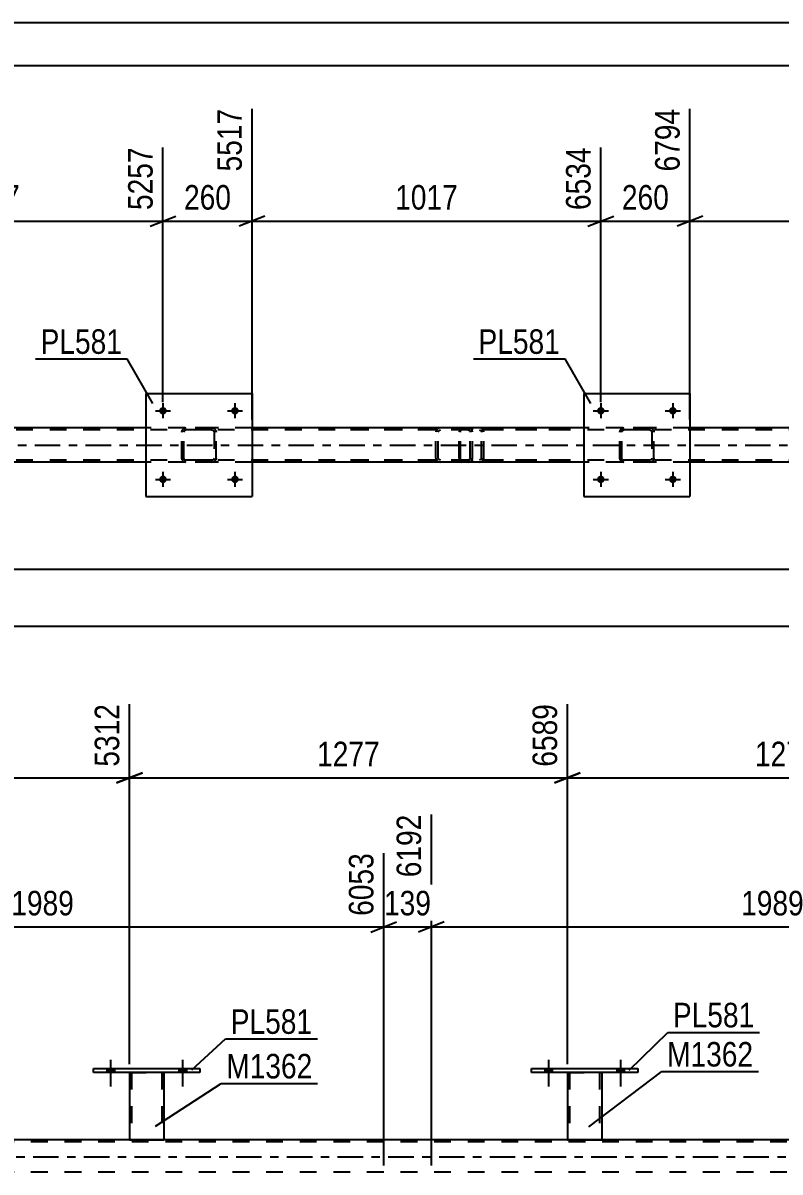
# Model space of a CAD drawing. Header units: millimetres. Extents: x 0 to 841, y 0 to 594.
# Drawn here: x 304.5 to 392.8, y 460 to 594 of the extents above; entities that cross this region are included whole.
import ezdxf

# ---------------------------------------------------------------- set-up
doc = ezdxf.new("R2010")
doc.units = ezdxf.units.MM
doc.linetypes.add('DXK_LINE_DOT2', pattern=[3.9198, 1.9599, -1.9599])
doc.linetypes.add('DXK_LINE_DOT3', pattern=[5.9187, 2.979, -0.9799, 0.9799, -0.9799])
doc.styles.add('Arial Narrow', font='ARIALN.TTF', dxfattribs={"height": 0.2})

# ---------------------------------------------------------------- blocks, each defined once
blk = doc.blocks.new('Unknown-318894736-1133')
at = {"color": 5, "linetype": 'Continuous'}
for p, q in [((841, 594), (0, 594)), ((836, 589), (5, 589))]:
    blk.add_line(p, q, dxfattribs=at)
blk = doc.blocks.new('Part-318894736-4803 - 4784')
at = {"color": 7, "linetype": 'DXK_LINE_DOT2'}
for p, q in [((356.44, 546.76), (341.45, 546.76)), ((356.44, 546.52), (341.45, 546.52)), ((352.73, 546.45), (352.69, 546.28)), ((352.69, 543.24), (352.69, 546.28)), ((352.73, 546.46), (352.73, 546.45)), ((352.95, 546.28), (352.97, 546.37)), ((352.95, 543.24), (352.95, 546.28)), ((352.97, 546.37), (353.02, 546.45)), ((353.2, 546.76), (353.01, 546.72)), ((353.02, 546.45), (353.1, 546.5)), ((353.1, 546.5), (353.2, 546.52)), ((356.63, 546.72), (356.44, 546.76)), ((356.44, 546.52), (356.54, 546.5)), ((356.54, 546.5), (356.62, 546.45)), ((356.62, 546.45), (356.67, 546.37)), ((356.67, 546.37), (356.69, 546.28)), ((356.69, 543.24), (356.69, 546.28)), ((356.91, 546.45), (356.91, 546.46)), ((356.95, 546.28), (356.91, 546.45)), ((356.95, 543.24), (356.95, 546.28)), ((356.44, 543), (341.45, 543)), ((352.69, 543.24), (352.73, 543.05)), ((352.97, 543.15), (352.95, 543.24)), ((353.02, 543.07), (352.97, 543.15)), ((353.1, 543.02), (353.02, 543.07)), ((353.2, 543), (353.1, 543.02)), ((356.54, 543.02), (356.44, 543)), ((356.62, 543.07), (356.54, 543.02)), ((356.67, 543.15), (356.62, 543.07)), ((356.69, 543.24), (356.67, 543.15)), ((356.91, 543.05), (356.95, 543.24)), ((356.44, 542.76), (341.45, 542.76)), ((353.01, 542.8), (353.2, 542.76)), ((356.44, 542.76), (356.63, 542.8))]:
    blk.add_line(p, q, dxfattribs=at)
for centre, start, end in [((353.18, 546.26), 110.7583, 155.68), ((356.46, 546.26), 24.32, 69.2417), ((353.18, 543.26), 204.32, 249.2417), ((356.46, 543.26), 290.7583, 335.68)]:
    blk.add_arc(centre, 0.496, start, end, dxfattribs=at)
blk = doc.blocks.new('Bolt-318894736-4928 - 4784')
at = {"linetype": 'Continuous'}
for points in [[(321.28, 548.76, -1), (320.4, 548.76, -1)], [(329.68, 548.76, -1), (328.8, 548.76, -1)]]:
    blk.add_hatch(color=1, dxfattribs=at).paths.add_polyline_path(points)
at = {"color": 1, "linetype": 'Continuous'}
for p, q in [((320.84, 549.64), (320.84, 547.88)), ((329.24, 549.64), (329.24, 547.88)), ((319.96, 548.76), (321.72, 548.76)), ((328.36, 548.76), (330.12, 548.76))]:
    blk.add_line(p, q, dxfattribs=at)
blk = doc.blocks.new('Part-318894736-4816 - 4784')
at = {"color": 7, "linetype": 'DXK_LINE_DOT2'}
for p, q in [((355.42, 546.46), (355.4, 546.28)), ((355.4, 543.24), (355.4, 546.28)), ((355.48, 546.62), (355.42, 546.46)), ((355.57, 546.72), (355.48, 546.62)), ((355.54, 546.28), (355.55, 546.37)), ((355.54, 543.24), (355.54, 546.28)), ((355.55, 546.37), (355.58, 546.45)), ((355.67, 546.76), (355.57, 546.72)), ((355.58, 546.45), (355.62, 546.5)), ((355.62, 546.5), (355.67, 546.52)), ((367.83, 546.76), (355.67, 546.76)), ((367.83, 546.52), (355.67, 546.52)), ((356.95, 546.52), (356.95, 546.76)), ((357.96, 546.72), (357.76, 546.76)), ((357.76, 546.52), (357.86, 546.5)), ((357.86, 546.5), (357.94, 546.45)), ((357.94, 546.45), (358, 546.37)), ((358, 546.37), (358.01, 546.28)), ((358.01, 543.24), (358.01, 546.28)), ((358.23, 546.45), (358.23, 546.46)), ((358.27, 546.28), (358.23, 546.45)), ((358.27, 543.24), (358.27, 546.28)), ((355.4, 543.24), (355.42, 543.05)), ((355.42, 543.05), (355.48, 542.9)), ((355.48, 542.9), (355.57, 542.8)), ((355.55, 543.15), (355.54, 543.24)), ((355.58, 543.07), (355.55, 543.15)), ((355.62, 543.02), (355.58, 543.07)), ((355.67, 543), (355.62, 543.02)), ((367.83, 543), (355.67, 543)), ((356.95, 542.76), (356.95, 543)), ((357.86, 543.02), (357.76, 543)), ((357.94, 543.07), (357.86, 543.02)), ((358, 543.15), (357.94, 543.07)), ((358.01, 543.24), (358, 543.15)), ((358.23, 543.05), (358.27, 543.24)), ((355.57, 542.8), (355.67, 542.76)), ((367.83, 542.76), (355.67, 542.76)), ((357.76, 542.76), (357.96, 542.8))]:
    blk.add_line(p, q, dxfattribs=at)
for centre, start, end in [((357.78, 546.26), 23.8494, 68.8059), ((357.78, 543.25), 291.1941, 336.1506)]:
    blk.add_arc(centre, 0.492, start, end, dxfattribs=at)
blk = doc.blocks.new('Part-318894736-4833 - 4784')
at = {"color": 7, "linetype": 'DXK_LINE_DOT2'}
for p, q in [((374.12, 546.28), (374.16, 546.46)), ((374.16, 546.46), (374.12, 546.28)), ((374.12, 543.24), (374.12, 546.28)), ((374.36, 546.28), (374.38, 546.37)), ((374.36, 543.24), (374.36, 546.28)), ((374.38, 546.37), (374.43, 546.45)), ((374.42, 546.72), (374.6, 546.76)), ((374.6, 546.76), (374.42, 546.72)), ((374.43, 546.45), (374.51, 546.5)), ((374.51, 546.5), (374.6, 546.52)), ((377.64, 546.76), (374.6, 546.76)), ((377.64, 546.52), (374.6, 546.52)), ((377.64, 546.76), (377.83, 546.72)), ((377.83, 546.72), (377.64, 546.76)), ((377.64, 546.52), (377.73, 546.5)), ((377.73, 546.5), (377.81, 546.45)), ((377.81, 546.45), (377.86, 546.37)), ((377.86, 546.37), (377.88, 546.28)), ((377.88, 546.28), (377.88, 543.24)), ((378.09, 546.46), (378.12, 546.28)), ((378.12, 546.28), (378.09, 546.46)), ((378.12, 543.24), (378.12, 546.28)), ((374.16, 543.05), (374.12, 543.24)), ((374.12, 543.24), (374.16, 543.05)), ((374.38, 543.14), (374.36, 543.24)), ((374.43, 543.07), (374.38, 543.14)), ((374.51, 543.01), (374.43, 543.07)), ((374.6, 543), (374.51, 543.01)), ((377.64, 543), (374.6, 543)), ((377.73, 543.01), (377.64, 543)), ((377.81, 543.07), (377.73, 543.01)), ((377.86, 543.14), (377.81, 543.07)), ((377.88, 543.24), (377.86, 543.14)), ((378.12, 543.24), (378.09, 543.05)), ((378.09, 543.05), (378.12, 543.24)), ((374.6, 542.76), (374.42, 542.79)), ((374.42, 542.79), (374.6, 542.76)), ((377.64, 542.76), (374.6, 542.76)), ((377.83, 542.79), (377.64, 542.76)), ((377.64, 542.76), (377.83, 542.79))]:
    blk.add_line(p, q, dxfattribs=at)
at = {"color": 7, "linetype": 'DXK_LINE_DOT3'}
blk.add_line((376.12, 544.76), (376.12, 544.76), dxfattribs=at)
at = {"color": 7, "linetype": 'DXK_LINE_DOT2'}
for centre, start, end in [((374.6, 546.28), 112.5, 157.5), ((374.6, 546.28), 112.5, 157.5), ((377.64, 546.28), 22.5, 67.5), ((377.64, 546.28), 22.5, 67.5), ((374.6, 543.24), 202.5, 247.5), ((374.6, 543.24), 202.5, 247.5), ((377.64, 543.24), 292.5, 337.5), ((377.64, 543.24), 292.5, 337.5)]:
    blk.add_arc(centre, 0.48, start, end, dxfattribs=at)
blk = doc.blocks.new('Part-318894736-4838 - 4784')
at = {"color": 2, "linetype": 'Continuous'}
for p, q in [((369.92, 550.76), (369.92, 538.76)), ((369.92, 550.76), (382.32, 550.76)), ((382.32, 550.76), (382.32, 538.76)), ((369.92, 538.76), (382.32, 538.76))]:
    blk.add_line(p, q, dxfattribs=at)
blk = doc.blocks.new('Bolt-318894736-4912 - 4784')
at = {"linetype": 'Continuous'}
for points in [[(372.36, 548.76, -1), (371.48, 548.76, -1)], [(380.76, 548.76, -1), (379.88, 548.76, -1)]]:
    blk.add_hatch(color=1, dxfattribs=at).paths.add_polyline_path(points)
at = {"color": 1, "linetype": 'Continuous'}
for p, q in [((371.92, 549.64), (371.92, 547.88)), ((380.32, 549.64), (380.32, 547.88)), ((371.04, 548.76), (372.8, 548.76)), ((379.44, 548.76), (381.2, 548.76))]:
    blk.add_line(p, q, dxfattribs=at)
blk = doc.blocks.new('Part-318894736-4881 - 4784')
at = {"color": 7, "linetype": 'DXK_LINE_DOT2'}
for p, q in [((323.04, 546.28), (323.08, 546.46)), ((323.08, 546.46), (323.04, 546.28)), ((323.04, 543.24), (323.04, 546.28)), ((323.28, 546.28), (323.3, 546.37)), ((323.28, 543.24), (323.28, 546.28)), ((323.3, 546.37), (323.35, 546.45)), ((323.34, 546.72), (323.52, 546.76)), ((323.52, 546.76), (323.34, 546.72)), ((323.35, 546.45), (323.43, 546.5)), ((323.43, 546.5), (323.52, 546.52)), ((326.56, 546.76), (323.52, 546.76)), ((326.56, 546.52), (323.52, 546.52)), ((326.56, 546.76), (326.75, 546.72)), ((326.75, 546.72), (326.56, 546.76)), ((326.56, 546.52), (326.65, 546.5)), ((326.65, 546.5), (326.73, 546.45)), ((326.73, 546.45), (326.78, 546.37)), ((326.78, 546.37), (326.8, 546.28)), ((326.8, 546.28), (326.8, 543.24)), ((327.01, 546.46), (327.04, 546.28)), ((327.04, 546.28), (327.01, 546.46)), ((327.04, 543.24), (327.04, 546.28)), ((323.08, 543.05), (323.04, 543.24)), ((323.04, 543.24), (323.08, 543.05)), ((323.3, 543.14), (323.28, 543.24)), ((323.35, 543.07), (323.3, 543.14)), ((323.43, 543.01), (323.35, 543.07)), ((323.52, 543), (323.43, 543.01)), ((326.56, 543), (323.52, 543)), ((326.65, 543.01), (326.56, 543)), ((326.73, 543.07), (326.65, 543.01)), ((326.78, 543.14), (326.73, 543.07)), ((326.8, 543.24), (326.78, 543.14)), ((327.04, 543.24), (327.01, 543.05)), ((327.01, 543.05), (327.04, 543.24)), ((323.52, 542.76), (323.34, 542.79)), ((323.34, 542.79), (323.52, 542.76)), ((326.56, 542.76), (323.52, 542.76)), ((326.75, 542.79), (326.56, 542.76)), ((326.56, 542.76), (326.75, 542.79))]:
    blk.add_line(p, q, dxfattribs=at)
at = {"color": 7, "linetype": 'DXK_LINE_DOT3'}
blk.add_line((325.04, 544.76), (325.04, 544.76), dxfattribs=at)
at = {"color": 7, "linetype": 'DXK_LINE_DOT2'}
for centre, start, end in [((323.52, 546.28), 112.5, 157.5), ((323.52, 546.28), 112.5, 157.5), ((326.56, 546.28), 22.5, 67.5), ((326.56, 546.28), 22.5, 67.5), ((323.52, 543.24), 202.5, 247.5), ((323.52, 543.24), 202.5, 247.5), ((326.56, 543.24), 292.5, 337.5), ((326.56, 543.24), 292.5, 337.5)]:
    blk.add_arc(centre, 0.48, start, end, dxfattribs=at)
blk = doc.blocks.new('Part-318894736-4886 - 4784')
at = {"color": 2, "linetype": 'Continuous'}
for p, q in [((318.84, 550.76), (318.84, 538.76)), ((318.84, 550.76), (331.24, 550.76)), ((331.24, 550.76), (331.24, 538.76)), ((318.84, 538.76), (331.24, 538.76))]:
    blk.add_line(p, q, dxfattribs=at)
blk = doc.blocks.new('Bolt-318894736-4911 - 4784')
at = {"linetype": 'Continuous'}
for points in [[(372.36, 540.76, -1), (371.48, 540.76, -1)], [(380.76, 540.76, -1), (379.88, 540.76, -1)]]:
    blk.add_hatch(color=1, dxfattribs=at).paths.add_polyline_path(points)
at = {"color": 1, "linetype": 'Continuous'}
for p, q in [((371.92, 541.64), (371.92, 539.88)), ((380.32, 541.64), (380.32, 539.88)), ((371.04, 540.76), (372.8, 540.76)), ((379.44, 540.76), (381.2, 540.76))]:
    blk.add_line(p, q, dxfattribs=at)
blk = doc.blocks.new('Bolt-318894736-4927 - 4784')
at = {"linetype": 'Continuous'}
for points in [[(321.28, 540.76, -1), (320.4, 540.76, -1)], [(329.68, 540.76, -1), (328.8, 540.76, -1)]]:
    blk.add_hatch(color=1, dxfattribs=at).paths.add_polyline_path(points)
at = {"color": 1, "linetype": 'Continuous'}
for p, q in [((320.84, 541.64), (320.84, 539.88)), ((329.24, 541.64), (329.24, 539.88)), ((319.96, 540.76), (321.72, 540.76)), ((328.36, 540.76), (330.12, 540.76))]:
    blk.add_line(p, q, dxfattribs=at)
blk = doc.blocks.new('Part-318894736-4962 - 4784')
at = {"color": 7, "linetype": 'DXK_LINE_DOT2'}
for p, q in [((705.49, 546.52), (110.57, 546.52)), ((331.24, 546.76), (318.84, 546.76)), ((382.32, 546.76), (369.92, 546.76)), ((705.49, 543), (110.57, 543)), ((331.24, 542.76), (318.84, 542.76)), ((382.32, 542.76), (369.92, 542.76))]:
    blk.add_line(p, q, dxfattribs=at)
at = {"color": 2, "linetype": 'Continuous'}
for p, q in [((318.84, 546.76), (280.16, 546.76)), ((369.92, 546.76), (331.24, 546.76)), ((421, 546.76), (382.32, 546.76)), ((318.84, 542.76), (280.16, 542.76)), ((369.92, 542.76), (331.24, 542.76)), ((421, 542.76), (382.32, 542.76))]:
    blk.add_line(p, q, dxfattribs=at)
at = {"color": 7, "linetype": 'DXK_LINE_DOT3'}
blk.add_line((110.57, 544.76), (705.49, 544.76), dxfattribs=at)
blk = doc.blocks.new('Bolt-318894736-3412 - 3231')
at = {"linetype": 'Continuous'}
for points in [[(314.3, 471.55), (315.18, 471.55), (315.18, 472.03), (314.3, 472.03)], [(322.7, 471.55), (323.58, 471.55), (323.58, 472.03), (322.7, 472.03)]]:
    blk.add_hatch(color=1, dxfattribs=at).paths.add_polyline_path(points)
at = {"color": 1, "linetype": 'Continuous'}
for p, q in [((314.3, 472.03), (314.3, 471.55)), ((314.74, 473.03), (314.74, 469.91)), ((315.18, 472.03), (315.18, 471.55)), ((322.7, 472.03), (322.7, 471.55)), ((323.14, 473.03), (323.14, 469.91)), ((323.58, 472.03), (323.58, 471.55))]:
    blk.add_line(p, q, dxfattribs=at)
blk = doc.blocks.new('Part-318894736-3293 - 3231')
at = {"color": 2, "linetype": 'Continuous'}
for p, q in [((363.82, 472.03), (376.22, 472.03)), ((363.82, 471.55), (363.82, 472.03)), ((376.22, 472.03), (376.22, 471.55)), ((376.22, 471.55), (363.82, 471.55))]:
    blk.add_line(p, q, dxfattribs=at)
blk = doc.blocks.new('Part-318894736-3298 - 3231')
at = {"color": 2, "linetype": 'Continuous'}
for p, q in [((368.02, 471.55), (368.02, 463.71)), ((372.02, 471.55), (372.02, 463.71)), ((368.02, 463.71), (372.02, 463.71))]:
    blk.add_line(p, q, dxfattribs=at)
at = {"color": 7, "linetype": 'DXK_LINE_DOT2'}
for p, q in [((368.02, 471.55), (372.02, 471.55)), ((368.02, 471.55), (368.02, 471.55)), ((368.02, 471.55), (368.02, 471.55)), ((368.26, 471.55), (368.26, 463.71)), ((371.78, 471.55), (371.78, 463.71)), ((372.02, 471.55), (372.02, 471.55)), ((372.02, 471.55), (372.02, 471.55)), ((371.76, 463.71), (371.72, 463.71)), ((371.72, 463.71), (371.76, 463.71)), ((371.78, 463.71), (371.76, 463.71)), ((371.76, 463.71), (371.78, 463.71))]:
    blk.add_line(p, q, dxfattribs=at)
blk = doc.blocks.new('Part-318894736-3398 - 3231')
at = {"color": 2, "linetype": 'Continuous'}
for p, q in [((312.74, 472.03), (325.14, 472.03)), ((312.74, 471.55), (312.74, 472.03)), ((325.14, 472.03), (325.14, 471.55)), ((325.14, 471.55), (312.74, 471.55))]:
    blk.add_line(p, q, dxfattribs=at)
blk = doc.blocks.new('Part-318894736-3403 - 3231')
at = {"color": 2, "linetype": 'Continuous'}
for p, q in [((316.94, 471.55), (316.94, 463.71)), ((320.94, 471.55), (320.94, 463.71)), ((316.94, 463.71), (320.94, 463.71))]:
    blk.add_line(p, q, dxfattribs=at)
at = {"color": 7, "linetype": 'DXK_LINE_DOT2'}
for p, q in [((316.94, 471.55), (320.94, 471.55)), ((316.94, 471.55), (316.94, 471.55)), ((316.94, 471.55), (316.94, 471.55)), ((317.18, 471.55), (317.18, 463.71)), ((320.7, 471.55), (320.7, 463.71)), ((320.94, 471.55), (320.94, 471.55)), ((320.94, 471.55), (320.94, 471.55)), ((320.68, 463.71), (320.64, 463.71)), ((320.64, 463.71), (320.68, 463.71)), ((320.7, 463.71), (320.68, 463.71)), ((320.68, 463.71), (320.7, 463.71))]:
    blk.add_line(p, q, dxfattribs=at)
blk = doc.blocks.new('Bolt-318894736-3413 - 3231')
at = {"linetype": 'Continuous'}
for points in [[(314.3, 471.55), (315.18, 471.55), (315.18, 472.03), (314.3, 472.03)], [(322.7, 471.55), (323.58, 471.55), (323.58, 472.03), (322.7, 472.03)]]:
    blk.add_hatch(color=1, dxfattribs=at).paths.add_polyline_path(points)
at = {"color": 1, "linetype": 'Continuous'}
for p, q in [((314.3, 472.03), (314.3, 471.55)), ((314.74, 473.03), (314.74, 469.91)), ((315.18, 472.03), (315.18, 471.55)), ((322.7, 472.03), (322.7, 471.55)), ((323.14, 473.03), (323.14, 469.91)), ((323.58, 472.03), (323.58, 471.55))]:
    blk.add_line(p, q, dxfattribs=at)
blk = doc.blocks.new('Bolt-318894736-3483 - 3231')
at = {"linetype": 'Continuous'}
for points in [[(365.38, 471.55), (366.26, 471.55), (366.26, 472.03), (365.38, 472.03)], [(373.78, 471.55), (374.66, 471.55), (374.66, 472.03), (373.78, 472.03)]]:
    blk.add_hatch(color=1, dxfattribs=at).paths.add_polyline_path(points)
at = {"color": 1, "linetype": 'Continuous'}
for p, q in [((365.38, 472.03), (365.38, 471.55)), ((365.82, 473.03), (365.82, 469.91)), ((366.26, 472.03), (366.26, 471.55)), ((373.78, 472.03), (373.78, 471.55)), ((374.22, 473.03), (374.22, 469.91)), ((374.66, 472.03), (374.66, 471.55))]:
    blk.add_line(p, q, dxfattribs=at)
blk = doc.blocks.new('Bolt-318894736-3484 - 3231')
at = {"linetype": 'Continuous'}
for points in [[(365.38, 471.55), (366.26, 471.55), (366.26, 472.03), (365.38, 472.03)], [(373.78, 471.55), (374.66, 471.55), (374.66, 472.03), (373.78, 472.03)]]:
    blk.add_hatch(color=1, dxfattribs=at).paths.add_polyline_path(points)
at = {"color": 1, "linetype": 'Continuous'}
for p, q in [((365.38, 472.03), (365.38, 471.55)), ((365.82, 473.03), (365.82, 469.91)), ((366.26, 472.03), (366.26, 471.55)), ((373.78, 472.03), (373.78, 471.55)), ((374.22, 473.03), (374.22, 469.91)), ((374.66, 472.03), (374.66, 471.55))]:
    blk.add_line(p, q, dxfattribs=at)
blk = doc.blocks.new('Part-318894736-3655 - 3231')
at = {"color": 7, "linetype": 'DXK_LINE_DOT2'}
for p, q in [((699.38, 463.47), (104.46, 463.47)), ((699.38, 459.95), (104.46, 459.95))]:
    blk.add_line(p, q, dxfattribs=at)
at = {"color": 2, "linetype": 'Continuous'}
blk.add_line((419.1, 463.71), (269.86, 463.71), dxfattribs=at)
at = {"color": 7, "linetype": 'DXK_LINE_DOT3'}
blk.add_line((104.46, 461.71), (699.38, 461.71), dxfattribs=at)
blk = doc.blocks.new('StraightDimension-318894736-5254 - 4784')
at = {"color": 7, "linetype": 'Continuous'}
for p, q in [((331.24, 547.76), (331.24, 583.99)), ((320.84, 549.76), (320.84, 579.49)), ((319.34, 570.28), (322.34, 571.48)), ((332.74, 571.48), (329.74, 570.28)), ((320.84, 570.88), (331.24, 570.88))]:
    blk.add_line(p, q, dxfattribs=at)
at = {"color": 0}
blk.add_wipeout([(329.38, 571.63), (329.38, 575.83), (322.7, 575.83), (322.7, 571.63)], dxfattribs=at)
at = {"color": 3, "style": 'Arial Narrow'}
blk.add_text('260', height=2.863, dxfattribs=at).set_placement((323.3, 572.23))
at = {"color": 0, "linetype": 'Continuous'}
blk.add_wipeout([(330.64, 584.59), (326.44, 584.59), (326.44, 576.08), (330.64, 576.08)], dxfattribs=at)
at = {"color": 3, "linetype": 'Continuous', "style": 'Arial Narrow'}
blk.add_text('5517', height=2.863, rotation=90.0002, dxfattribs=at).set_placement((330.04, 576.68))
blk = doc.blocks.new('StraightDimension-318894736-5026 - 4784')
at = {"color": 7, "linetype": 'Continuous'}
blk.add_line((110.57, 530.28), (742.61, 530.28), dxfattribs=at)
blk = doc.blocks.new('StraightDimension-318894736-5234 - 4784')
at = {"color": 7, "linetype": 'Continuous'}
for p, q in [((280.16, 547.76), (280.16, 583.99)), ((320.84, 549.76), (320.84, 579.49)), ((281.66, 571.48), (278.66, 570.28)), ((319.34, 570.28), (322.34, 571.48)), ((280.16, 570.88), (320.84, 570.88))]:
    blk.add_line(p, q, dxfattribs=at)
at = {"color": 0}
blk.add_wipeout([(304.76, 571.63), (304.76, 575.83), (296.25, 575.83), (296.25, 571.63)], dxfattribs=at)
at = {"color": 3, "style": 'Arial Narrow'}
blk.add_text('1017', height=2.863, dxfattribs=at).set_placement((296.85, 572.23))
at = {"color": 0, "linetype": 'Continuous'}
blk.add_wipeout([(320.24, 580.09), (316.04, 580.09), (316.04, 571.58), (320.24, 571.58)], dxfattribs=at)
at = {"color": 3, "linetype": 'Continuous', "style": 'Arial Narrow'}
blk.add_text('5257', height=2.863, rotation=90.0002, dxfattribs=at).set_placement((319.64, 572.18))
blk = doc.blocks.new('StraightDimension-318894736-5274 - 4784')
at = {"color": 7, "linetype": 'Continuous'}
for p, q in [((331.24, 547.76), (331.24, 583.99)), ((371.92, 549.76), (371.92, 579.49)), ((332.74, 571.48), (329.74, 570.28)), ((370.42, 570.28), (373.42, 571.48)), ((331.24, 570.88), (371.92, 570.88))]:
    blk.add_line(p, q, dxfattribs=at)
at = {"color": 0}
blk.add_wipeout([(355.84, 571.63), (355.84, 575.83), (347.33, 575.83), (347.33, 571.63)], dxfattribs=at)
at = {"color": 3, "style": 'Arial Narrow'}
blk.add_text('1017', height=2.863, dxfattribs=at).set_placement((347.93, 572.23))
at = {"color": 0, "linetype": 'Continuous'}
blk.add_wipeout([(371.32, 580.09), (367.12, 580.09), (367.12, 571.58), (371.32, 571.58)], dxfattribs=at)
at = {"color": 3, "linetype": 'Continuous', "style": 'Arial Narrow'}
blk.add_text('6534', height=2.863, rotation=90.0002, dxfattribs=at).set_placement((370.72, 572.18))
blk = doc.blocks.new('StraightDimension-318894736-5294 - 4784')
at = {"color": 7, "linetype": 'Continuous'}
for p, q in [((382.32, 547.76), (382.32, 583.99)), ((371.92, 549.76), (371.92, 579.49)), ((370.42, 570.28), (373.42, 571.48)), ((383.82, 571.48), (380.82, 570.28)), ((371.92, 570.88), (382.32, 570.88))]:
    blk.add_line(p, q, dxfattribs=at)
at = {"color": 0}
blk.add_wipeout([(380.46, 571.63), (380.46, 575.83), (373.78, 575.83), (373.78, 571.63)], dxfattribs=at)
at = {"color": 3, "style": 'Arial Narrow'}
blk.add_text('260', height=2.863, dxfattribs=at).set_placement((374.38, 572.23))
at = {"color": 0, "linetype": 'Continuous'}
blk.add_wipeout([(381.72, 584.59), (377.52, 584.59), (377.52, 576.08), (381.72, 576.08)], dxfattribs=at)
at = {"color": 3, "linetype": 'Continuous', "style": 'Arial Narrow'}
blk.add_text('6794', height=2.863, rotation=90.0002, dxfattribs=at).set_placement((381.12, 576.68))
blk = doc.blocks.new('StraightDimension-318894736-5314 - 4784')
at = {"color": 7, "linetype": 'Continuous'}
for p, q in [((382.32, 547.76), (382.32, 583.99)), ((423, 549.76), (423, 579.49)), ((383.82, 571.48), (380.82, 570.28)), ((421.5, 570.28), (424.5, 571.48)), ((382.32, 570.88), (423, 570.88))]:
    blk.add_line(p, q, dxfattribs=at)
at = {"color": 0}
blk.add_wipeout([(406.92, 571.63), (406.92, 575.83), (398.41, 575.83), (398.41, 571.63)], dxfattribs=at)
at = {"color": 3, "style": 'Arial Narrow'}
blk.add_text('1017', height=2.863, dxfattribs=at).set_placement((399.01, 572.23))
at = {"color": 0, "linetype": 'Continuous'}
blk.add_wipeout([(422.4, 580.09), (418.2, 580.09), (418.2, 571.58), (422.4, 571.58)], dxfattribs=at)
at = {"color": 3, "linetype": 'Continuous', "style": 'Arial Narrow'}
blk.add_text('7811', height=2.863, rotation=90.0002, dxfattribs=at).set_placement((421.8, 572.18))
blk = doc.blocks.new('StraightDimension-318894736-5602 - 4784')
at = {"color": 7, "linetype": 'Continuous'}
blk.add_line((109.93, 523.64), (743.25, 523.64), dxfattribs=at)
blk = doc.blocks.new('StraightDimension-318894736-3920 - 3231')
at = {"color": 7, "linetype": 'Continuous'}
for p, q in [((368.02, 472.55), (368.02, 514.55)), ((419.1, 472.55), (419.1, 514.55)), ((369.52, 506.54), (366.52, 505.34)), ((368.02, 505.94), (419.1, 505.94)), ((417.6, 505.34), (420.6, 506.54))]:
    blk.add_line(p, q, dxfattribs=at)
at = {"color": 0}
blk.add_wipeout([(397.81, 506.69), (397.81, 510.89), (389.3, 510.89), (389.3, 506.69)], dxfattribs=at)
at = {"color": 3, "style": 'Arial Narrow'}
blk.add_text('1277', height=2.863, dxfattribs=at).set_placement((389.9, 507.29))
at = {"color": 0, "linetype": 'Continuous'}
blk.add_wipeout([(418.5, 515.15), (414.3, 515.15), (414.3, 506.64), (418.5, 506.64)], dxfattribs=at)
at = {"color": 3, "linetype": 'Continuous', "style": 'Arial Narrow'}
blk.add_text('7866', height=2.863, rotation=90.0002, dxfattribs=at).set_placement((417.9, 507.24))
blk = doc.blocks.new('StraightDimension-318894736-3930 - 3231')
at = {"color": 7, "linetype": 'Continuous'}
for p, q in [((316.94, 472.55), (316.94, 514.55)), ((368.02, 472.55), (368.02, 514.55)), ((318.44, 506.54), (315.44, 505.34)), ((316.94, 505.94), (368.02, 505.94)), ((366.52, 505.34), (369.52, 506.54))]:
    blk.add_line(p, q, dxfattribs=at)
at = {"color": 0}
blk.add_wipeout([(346.73, 506.69), (346.73, 510.89), (338.22, 510.89), (338.22, 506.69)], dxfattribs=at)
at = {"color": 3, "style": 'Arial Narrow'}
blk.add_text('1277', height=2.863, dxfattribs=at).set_placement((338.82, 507.29))
at = {"color": 0, "linetype": 'Continuous'}
blk.add_wipeout([(367.42, 515.15), (363.22, 515.15), (363.22, 506.64), (367.42, 506.64)], dxfattribs=at)
at = {"color": 3, "linetype": 'Continuous', "style": 'Arial Narrow'}
blk.add_text('6589', height=2.863, rotation=90.0002, dxfattribs=at).set_placement((366.82, 507.24))
blk = doc.blocks.new('StraightDimension-318894736-3940 - 3231')
at = {"color": 7, "linetype": 'Continuous'}
for p, q in [((265.86, 472.56), (265.86, 514.55)), ((316.94, 472.55), (316.94, 514.55)), ((267.36, 506.54), (264.36, 505.34)), ((265.86, 505.94), (316.94, 505.94)), ((315.44, 505.34), (318.44, 506.54))]:
    blk.add_line(p, q, dxfattribs=at)
at = {"color": 0}
blk.add_wipeout([(295.65, 506.69), (295.65, 510.89), (287.14, 510.89), (287.14, 506.69)], dxfattribs=at)
at = {"color": 3, "style": 'Arial Narrow'}
blk.add_text('1277', height=2.863, dxfattribs=at).set_placement((287.74, 507.29))
at = {"color": 0, "linetype": 'Continuous'}
blk.add_wipeout([(316.34, 515.15), (312.14, 515.15), (312.14, 506.64), (316.34, 506.64)], dxfattribs=at)
at = {"color": 3, "linetype": 'Continuous', "style": 'Arial Narrow'}
blk.add_text('5312', height=2.863, rotation=90.0002, dxfattribs=at).set_placement((315.74, 507.24))
blk = doc.blocks.new('StraightDimension-318894736-14814 - 3231')
at = {"color": 7, "linetype": 'Continuous'}
for p, q in [((352.16, 460.71), (352.16, 501.65)), ((431.72, 460.71), (431.72, 497.15)), ((353.66, 489.14), (350.66, 487.94)), ((352.16, 488.54), (431.72, 488.54)), ((430.22, 487.94), (433.22, 489.14))]:
    blk.add_line(p, q, dxfattribs=at)
at = {"color": 0}
blk.add_wipeout([(396.2, 489.29), (396.2, 493.49), (387.69, 493.49), (387.69, 489.29)], dxfattribs=at)
at = {"color": 3, "style": 'Arial Narrow'}
blk.add_text('1989', height=2.863, dxfattribs=at).set_placement((388.29, 489.89))
at = {"color": 0, "linetype": 'Continuous'}
blk.add_wipeout([(431.12, 497.75), (426.92, 497.75), (426.92, 489.24), (431.12, 489.24)], dxfattribs=at)
at = {"color": 3, "linetype": 'Continuous', "style": 'Arial Narrow'}
blk.add_text('8181', height=2.863, rotation=90.0002, dxfattribs=at).set_placement((430.52, 489.84))
blk = doc.blocks.new('StraightDimension-318894736-14815 - 3231')
at = {"color": 7, "linetype": 'Continuous'}
for p, q in [((352.16, 460.71), (352.16, 501.65)), ((346.59, 460.71), (346.59, 497.15)), ((345.09, 487.94), (348.09, 489.14)), ((346.59, 488.54), (352.16, 488.54)), ((353.66, 489.14), (350.66, 487.94))]:
    blk.add_line(p, q, dxfattribs=at)
at = {"color": 0}
blk.add_wipeout([(352.72, 489.29), (352.72, 493.49), (346.03, 493.49), (346.03, 489.29)], dxfattribs=at)
at = {"color": 3, "style": 'Arial Narrow'}
blk.add_text('139', height=2.863, dxfattribs=at).set_placement((346.63, 489.89))
at = {"color": 0, "linetype": 'Continuous'}
blk.add_wipeout([(351.56, 502.25), (347.36, 502.25), (347.36, 493.74), (351.56, 493.74)], dxfattribs=at)
at = {"color": 3, "linetype": 'Continuous', "style": 'Arial Narrow'}
blk.add_text('6192', height=2.863, rotation=90.0002, dxfattribs=at).set_placement((350.96, 494.34))
blk = doc.blocks.new('StraightDimension-318894736-14816 - 3231')
at = {"color": 7, "linetype": 'Continuous'}
for p, q in [((267.03, 460.71), (267.03, 501.65)), ((346.59, 460.71), (346.59, 497.15)), ((268.53, 489.14), (265.53, 487.94)), ((267.03, 488.54), (346.59, 488.54)), ((345.09, 487.94), (348.09, 489.14))]:
    blk.add_line(p, q, dxfattribs=at)
at = {"color": 0}
blk.add_wipeout([(311.06, 489.29), (311.06, 493.49), (302.55, 493.49), (302.55, 489.29)], dxfattribs=at)
at = {"color": 3, "style": 'Arial Narrow'}
blk.add_text('1989', height=2.863, dxfattribs=at).set_placement((303.15, 489.89))
at = {"color": 0, "linetype": 'Continuous'}
blk.add_wipeout([(345.99, 497.75), (341.79, 497.75), (341.79, 489.24), (345.99, 489.24)], dxfattribs=at)
at = {"color": 3, "linetype": 'Continuous', "style": 'Arial Narrow'}
blk.add_text('6053', height=2.863, rotation=90.0002, dxfattribs=at).set_placement((345.39, 489.84))
blk = doc.blocks.new('Mark-318894736-4834 - 4784')
at = {"color": 0}
blk.add_wipeout([(367.15, 555.4), (367.15, 558.4), (357.65, 558.4), (357.65, 555.4)], dxfattribs=at)
blk.add_wipeout([(367.15, 555.4), (367.15, 558.4), (357.65, 558.4), (357.65, 555.4)], dxfattribs=at)
at = {"color": 30, "linetype": 'Continuous'}
for p in [(357.05, 554.8), (370.75, 549.61)]:
    blk.add_line(p, (367.75, 554.8), dxfattribs=at)
at = {"color": 3, "style": 'Arial Narrow'}
blk.add_text('PL581', height=2.863, dxfattribs=at).set_placement((357.65, 555.4))
blk = doc.blocks.new('Mark-318894736-4882 - 4784')
at = {"color": 0}
blk.add_wipeout([(316.07, 555.4), (316.07, 558.4), (306.57, 558.4), (306.57, 555.4)], dxfattribs=at)
blk.add_wipeout([(316.07, 555.4), (316.07, 558.4), (306.57, 558.4), (306.57, 555.4)], dxfattribs=at)
at = {"color": 30, "linetype": 'Continuous'}
for p in [(305.97, 554.8), (319.67, 549.61)]:
    blk.add_line(p, (316.67, 554.8), dxfattribs=at)
at = {"color": 3, "style": 'Arial Narrow'}
blk.add_text('PL581', height=2.863, dxfattribs=at).set_placement((306.57, 555.4))
blk = doc.blocks.new('Mark-318894736-3394 - 3231')
at = {"color": 0}
blk.add_wipeout([(338.25, 476.07), (338.25, 479.07), (328.75, 479.07), (328.75, 476.07)], dxfattribs=at)
blk.add_wipeout([(338.25, 476.07), (338.25, 479.07), (328.75, 479.07), (328.75, 476.07)], dxfattribs=at)
at = {"color": 30, "linetype": 'Continuous'}
for p, q in [((324.2, 471.86), (328.15, 475.47)), ((328.15, 475.47), (338.85, 475.47))]:
    blk.add_line(p, q, dxfattribs=at)
at = {"color": 3, "style": 'Arial Narrow'}
blk.add_text('PL581', height=2.863, dxfattribs=at).set_placement((328.75, 476.07))
blk = doc.blocks.new('Mark-318894736-3289 - 3231')
at = {"color": 0}
blk.add_wipeout([(389.83, 476.83), (389.83, 479.83), (380.33, 479.83), (380.33, 476.83)], dxfattribs=at)
blk.add_wipeout([(389.83, 476.83), (389.83, 479.83), (380.33, 479.83), (380.33, 476.83)], dxfattribs=at)
at = {"color": 30, "linetype": 'Continuous'}
for p, q in [((375.24, 471.83), (379.73, 476.23)), ((379.73, 476.23), (390.43, 476.23))]:
    blk.add_line(p, q, dxfattribs=at)
at = {"color": 3, "style": 'Arial Narrow'}
blk.add_text('PL581', height=2.863, dxfattribs=at).set_placement((380.33, 476.83))
blk = doc.blocks.new('Mark-318894736-3294 - 3231')
at = {"color": 0}
blk.add_wipeout([(389.7, 472.26), (389.7, 475.26), (379.65, 475.26), (379.65, 472.26)], dxfattribs=at)
blk.add_wipeout([(389.7, 472.26), (389.7, 475.26), (379.65, 475.26), (379.65, 472.26)], dxfattribs=at)
at = {"color": 30, "linetype": 'Continuous'}
for p, q in [((370.54, 465.23), (379.05, 471.66)), ((379.05, 471.66), (390.3, 471.66))]:
    blk.add_line(p, q, dxfattribs=at)
at = {"color": 3, "style": 'Arial Narrow'}
blk.add_text('M1362', height=2.863, dxfattribs=at).set_placement((379.65, 472.26))
blk = doc.blocks.new('Mark-318894736-3399 - 3231')
at = {"color": 0}
blk.add_wipeout([(338.28, 470.87), (338.28, 473.87), (328.23, 473.87), (328.23, 470.87)], dxfattribs=at)
blk.add_wipeout([(338.28, 470.87), (338.28, 473.87), (328.23, 473.87), (328.23, 470.87)], dxfattribs=at)
at = {"color": 30, "linetype": 'Continuous'}
for p, q in [((319.98, 465.3), (327.63, 470.27)), ((327.63, 470.27), (338.88, 470.27))]:
    blk.add_line(p, q, dxfattribs=at)
at = {"color": 3, "style": 'Arial Narrow'}
blk.add_text('M1362', height=2.863, dxfattribs=at).set_placement((328.23, 470.87))

msp = doc.modelspace()

# ---------------------------------------------------------------- block references
for name in ['Unknown-318894736-1133', 'Part-318894736-4886 - 4784', 'Bolt-318894736-4928 - 4784', 'Part-318894736-4838 - 4784', 'Bolt-318894736-4912 - 4784', 'Part-318894736-4962 - 4784', 'Part-318894736-4881 - 4784', 'Part-318894736-4803 - 4784', 'Part-318894736-4816 - 4784', 'Part-318894736-4833 - 4784', 'Bolt-318894736-4927 - 4784', 'Bolt-318894736-4911 - 4784', 'Part-318894736-3398 - 3231', 'Bolt-318894736-3412 - 3231', 'Bolt-318894736-3413 - 3231', 'Part-318894736-3293 - 3231', 'Bolt-318894736-3483 - 3231', 'Bolt-318894736-3484 - 3231', 'Part-318894736-3403 - 3231', 'Part-318894736-3298 - 3231', 'Part-318894736-3655 - 3231']:
    msp.add_blockref(name, (0, 0))

# ---------------------------------------------------------------- next in the draw order: block references
for name in ['StraightDimension-318894736-5254 - 4784', 'StraightDimension-318894736-5026 - 4784', 'StraightDimension-318894736-3920 - 3231']:
    msp.add_blockref(name, (0, 0))

# ---------------------------------------------------------------- next in the draw order: block references
for name in ['StraightDimension-318894736-5234 - 4784', 'StraightDimension-318894736-5274 - 4784', 'StraightDimension-318894736-5602 - 4784', 'StraightDimension-318894736-3930 - 3231']:
    msp.add_blockref(name, (0, 0))

# ---------------------------------------------------------------- next in the draw order: block references
for name in ['StraightDimension-318894736-5294 - 4784', 'Mark-318894736-4882 - 4784', 'StraightDimension-318894736-3940 - 3231', 'StraightDimension-318894736-14814 - 3231']:
    msp.add_blockref(name, (0, 0))

# ---------------------------------------------------------------- next in the draw order: block references
for name in ['StraightDimension-318894736-5314 - 4784', 'Mark-318894736-4834 - 4784', 'StraightDimension-318894736-14815 - 3231', 'Mark-318894736-3289 - 3231']:
    msp.add_blockref(name, (0, 0))

# ---------------------------------------------------------------- next in the draw order: block references
for name in ['StraightDimension-318894736-14816 - 3231', 'Mark-318894736-3294 - 3231']:
    msp.add_blockref(name, (0, 0))

# ---------------------------------------------------------------- next in the draw order: block references
msp.add_blockref('Mark-318894736-3394 - 3231', (0, 0))

# ---------------------------------------------------------------- next in the draw order: block references
msp.add_blockref('Mark-318894736-3399 - 3231', (0, 0))

doc.saveas('drawing.dxf')
